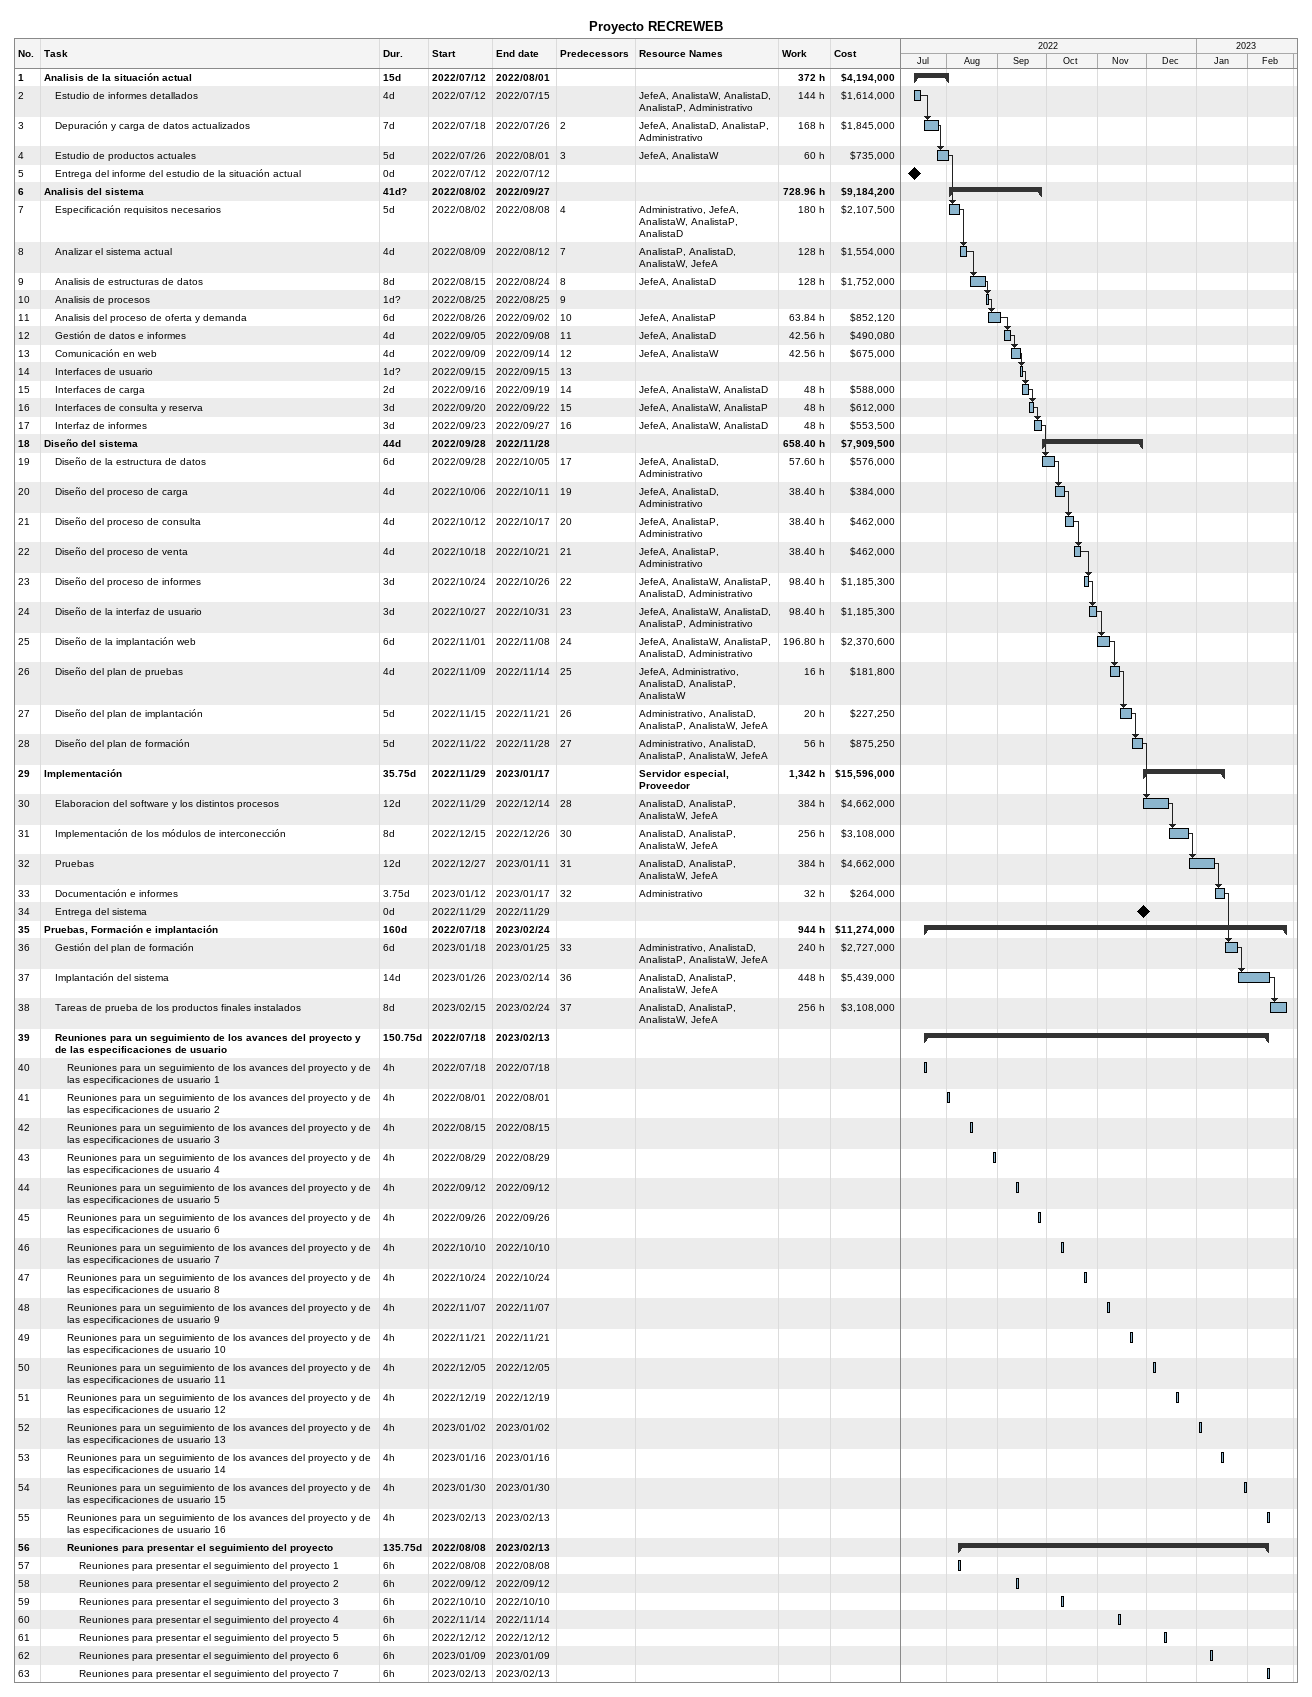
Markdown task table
Proyecto RECREWEB

| ID | Level | Task | Duration | Start | Finish | Predecessors | Resources | Work (h) | Cost ($) |
|---|---|---|---|---|---|---|---|---|---|
| 1 | 1 | **Analisis de la situación actual** | 15d | 2022-07-12 | 2022-08-01 |  |  | 372 | 4194000 |
| 2 | 2 | Estudio de informes detallados | 4d | 2022-07-12 | 2022-07-15 |  | JefeA, AnalistaW, AnalistaD, AnalistaP, Administrativo | 144 | 1614000 |
| 3 | 2 | Depuración y carga de datos actualizados | 7d | 2022-07-18 | 2022-07-26 | 2 | JefeA, AnalistaD, AnalistaP, Administrativo | 168 | 1845000 |
| 4 | 2 | Estudio de productos actuales | 5d | 2022-07-26 | 2022-08-01 | 3 | JefeA, AnalistaW | 60 | 735000 |
| 5 | 2 | Entrega del informe del estudio de la situación actual | 0d | 2022-07-12 | 2022-07-12 |  |  |  |  |
| 6 | 1 | **Analisis del sistema** | 41d? | 2022-08-02 | 2022-09-27 |  |  | 728.96 | 9184200 |
| 7 | 2 | Especificación requisitos necesarios | 5d | 2022-08-02 | 2022-08-08 | 4 | Administrativo, JefeA, AnalistaW, AnalistaP, AnalistaD | 180 | 2107500 |
| 8 | 2 | Analizar el sistema actual | 4d | 2022-08-09 | 2022-08-12 | 7 | AnalistaP, AnalistaD, AnalistaW, JefeA | 128 | 1554000 |
| 9 | 2 | Analisis de estructuras de datos | 8d | 2022-08-15 | 2022-08-24 | 8 | JefeA, AnalistaD | 128 | 1752000 |
| 10 | 2 | Analisis de procesos | 1d? | 2022-08-25 | 2022-08-25 | 9 |  |  |  |
| 11 | 2 | Analisis del proceso de oferta y demanda | 6d | 2022-08-26 | 2022-09-02 | 10 | JefeA, AnalistaP | 63.84 | 852120 |
| 12 | 2 | Gestión de datos e informes | 4d | 2022-09-05 | 2022-09-08 | 11 | JefeA, AnalistaD | 42.56 | 490080 |
| 13 | 2 | Comunicación en web | 4d | 2022-09-09 | 2022-09-14 | 12 | JefeA, AnalistaW | 42.56 | 675000 |
| 14 | 2 | Interfaces de usuario | 1d? | 2022-09-15 | 2022-09-15 | 13 |  |  |  |
| 15 | 2 | Interfaces de carga | 2d | 2022-09-16 | 2022-09-19 | 14 | JefeA, AnalistaW, AnalistaD | 48 | 588000 |
| 16 | 2 | Interfaces de consulta y reserva | 3d | 2022-09-20 | 2022-09-22 | 15 | JefeA, AnalistaW, AnalistaP | 48 | 612000 |
| 17 | 2 | Interfaz de informes | 3d | 2022-09-23 | 2022-09-27 | 16 | JefeA, AnalistaW, AnalistaD | 48 | 553500 |
| 18 | 1 | **Diseño del sistema** | 44d | 2022-09-28 | 2022-11-28 |  |  | 658.40 | 7909500 |
| 19 | 2 | Diseño de la estructura de datos | 6d | 2022-09-28 | 2022-10-05 | 17 | JefeA, AnalistaD, Administrativo | 57.60 | 576000 |
| 20 | 2 | Diseño del proceso de carga | 4d | 2022-10-06 | 2022-10-11 | 19 | JefeA, AnalistaD, Administrativo | 38.40 | 384000 |
| 21 | 2 | Diseño del proceso de consulta | 4d | 2022-10-12 | 2022-10-17 | 20 | JefeA, AnalistaP, Administrativo | 38.40 | 462000 |
| 22 | 2 | Diseño del proceso de venta | 4d | 2022-10-18 | 2022-10-21 | 21 | JefeA, AnalistaP, Administrativo | 38.40 | 462000 |
| 23 | 2 | Diseño del proceso de informes | 3d | 2022-10-24 | 2022-10-26 | 22 | JefeA, AnalistaW, AnalistaP, AnalistaD, Administrativo | 98.40 | 1185300 |
| 24 | 2 | Diseño de la interfaz de usuario | 3d | 2022-10-27 | 2022-10-31 | 23 | JefeA, AnalistaW, AnalistaD, AnalistaP, Administrativo | 98.40 | 1185300 |
| 25 | 2 | Diseño de la implantación web | 6d | 2022-11-01 | 2022-11-08 | 24 | JefeA, AnalistaW, AnalistaP, AnalistaD, Administrativo | 196.80 | 2370600 |
| 26 | 2 | Diseño del plan de pruebas | 4d | 2022-11-09 | 2022-11-14 | 25 | JefeA, Administrativo, AnalistaD, AnalistaP, AnalistaW | 16 | 181800 |
| 27 | 2 | Diseño del plan de implantación | 5d | 2022-11-15 | 2022-11-21 | 26 | Administrativo, AnalistaD, AnalistaP, AnalistaW, JefeA | 20 | 227250 |
| 28 | 2 | Diseño del plan de formación | 5d | 2022-11-22 | 2022-11-28 | 27 | Administrativo, AnalistaD, AnalistaP, AnalistaW, JefeA | 56 | 875250 |
| 29 | 1 | **Implementación** | 35.75d | 2022-11-29 | 2023-01-17 |  | Servidor especial, Proveedor | 1342 | 15596000 |
| 30 | 2 | Elaboracion del software y los distintos procesos | 12d | 2022-11-29 | 2022-12-14 | 28 | AnalistaD, AnalistaP, AnalistaW, JefeA | 384 | 4662000 |
| 31 | 2 | Implementación de los módulos de interconección | 8d | 2022-12-15 | 2022-12-26 | 30 | AnalistaD, AnalistaP, AnalistaW, JefeA | 256 | 3108000 |
| 32 | 2 | Pruebas | 12d | 2022-12-27 | 2023-01-11 | 31 | AnalistaD, AnalistaP, AnalistaW, JefeA | 384 | 4662000 |
| 33 | 2 | Documentación e informes | 3.75d | 2023-01-12 | 2023-01-17 | 32 | Administrativo | 32 | 264000 |
| 34 | 2 | Entrega del sistema | 0d | 2022-11-29 | 2022-11-29 |  |  |  |  |
| 35 | 1 | **Pruebas, Formación e implantación** | 160d | 2022-07-18 | 2023-02-24 |  |  | 944 | 11274000 |
| 36 | 2 | Gestión del plan de formación | 6d | 2023-01-18 | 2023-01-25 | 33 | Administrativo, AnalistaD, AnalistaP, AnalistaW, JefeA | 240 | 2727000 |
| 37 | 2 | Implantación del sistema | 14d | 2023-01-26 | 2023-02-14 | 36 | AnalistaD, AnalistaP, AnalistaW, JefeA | 448 | 5439000 |
| 38 | 2 | Tareas de prueba de los productos finales instalados | 8d | 2023-02-15 | 2023-02-24 | 37 | AnalistaD, AnalistaP, AnalistaW, JefeA | 256 | 3108000 |
| 39 | 2 | **Reuniones para un seguimiento de los avances del proyecto y de las especificaciones de usuario** | 150.75d | 2022-07-18 | 2023-02-13 |  |  |  |  |
| 40 | 3 | Reuniones para un seguimiento de los avances del proyecto y de las especificaciones de usuario 1 | 4h | 2022-07-18 | 2022-07-18 |  |  |  |  |
| 41 | 3 | Reuniones para un seguimiento de los avances del proyecto y de las especificaciones de usuario 2 | 4h | 2022-08-01 | 2022-08-01 |  |  |  |  |
| 42 | 3 | Reuniones para un seguimiento de los avances del proyecto y de las especificaciones de usuario 3 | 4h | 2022-08-15 | 2022-08-15 |  |  |  |  |
| 43 | 3 | Reuniones para un seguimiento de los avances del proyecto y de las especificaciones de usuario 4 | 4h | 2022-08-29 | 2022-08-29 |  |  |  |  |
| 44 | 3 | Reuniones para un seguimiento de los avances del proyecto y de las especificaciones de usuario 5 | 4h | 2022-09-12 | 2022-09-12 |  |  |  |  |
| 45 | 3 | Reuniones para un seguimiento de los avances del proyecto y de las especificaciones de usuario 6 | 4h | 2022-09-26 | 2022-09-26 |  |  |  |  |
| 46 | 3 | Reuniones para un seguimiento de los avances del proyecto y de las especificaciones de usuario 7 | 4h | 2022-10-10 | 2022-10-10 |  |  |  |  |
| 47 | 3 | Reuniones para un seguimiento de los avances del proyecto y de las especificaciones de usuario 8 | 4h | 2022-10-24 | 2022-10-24 |  |  |  |  |
| 48 | 3 | Reuniones para un seguimiento de los avances del proyecto y de las especificaciones de usuario 9 | 4h | 2022-11-07 | 2022-11-07 |  |  |  |  |
| 49 | 3 | Reuniones para un seguimiento de los avances del proyecto y de las especificaciones de usuario 10 | 4h | 2022-11-21 | 2022-11-21 |  |  |  |  |
| 50 | 3 | Reuniones para un seguimiento de los avances del proyecto y de las especificaciones de usuario 11 | 4h | 2022-12-05 | 2022-12-05 |  |  |  |  |
| 51 | 3 | Reuniones para un seguimiento de los avances del proyecto y de las especificaciones de usuario 12 | 4h | 2022-12-19 | 2022-12-19 |  |  |  |  |
| 52 | 3 | Reuniones para un seguimiento de los avances del proyecto y de las especificaciones de usuario 13 | 4h | 2023-01-02 | 2023-01-02 |  |  |  |  |
| 53 | 3 | Reuniones para un seguimiento de los avances del proyecto y de las especificaciones de usuario 14 | 4h | 2023-01-16 | 2023-01-16 |  |  |  |  |
| 54 | 3 | Reuniones para un seguimiento de los avances del proyecto y de las especificaciones de usuario 15 | 4h | 2023-01-30 | 2023-01-30 |  |  |  |  |
| 55 | 3 | Reuniones para un seguimiento de los avances del proyecto y de las especificaciones de usuario 16 | 4h | 2023-02-13 | 2023-02-13 |  |  |  |  |
| 56 | 3 | **Reuniones para presentar el seguimiento del proyecto** | 135.75d | 2022-08-08 | 2023-02-13 |  |  |  |  |
| 57 | 4 | Reuniones para presentar el seguimiento del proyecto 1 | 6h | 2022-08-08 | 2022-08-08 |  |  |  |  |
| 58 | 4 | Reuniones para presentar el seguimiento del proyecto 2 | 6h | 2022-09-12 | 2022-09-12 |  |  |  |  |
| 59 | 4 | Reuniones para presentar el seguimiento del proyecto 3 | 6h | 2022-10-10 | 2022-10-10 |  |  |  |  |
| 60 | 4 | Reuniones para presentar el seguimiento del proyecto 4 | 6h | 2022-11-14 | 2022-11-14 |  |  |  |  |
| 61 | 4 | Reuniones para presentar el seguimiento del proyecto 5 | 6h | 2022-12-12 | 2022-12-12 |  |  |  |  |
| 62 | 4 | Reuniones para presentar el seguimiento del proyecto 6 | 6h | 2023-01-09 | 2023-01-09 |  |  |  |  |
| 63 | 4 | Reuniones para presentar el seguimiento del proyecto 7 | 6h | 2023-02-13 | 2023-02-13 |  |  |  |  |
